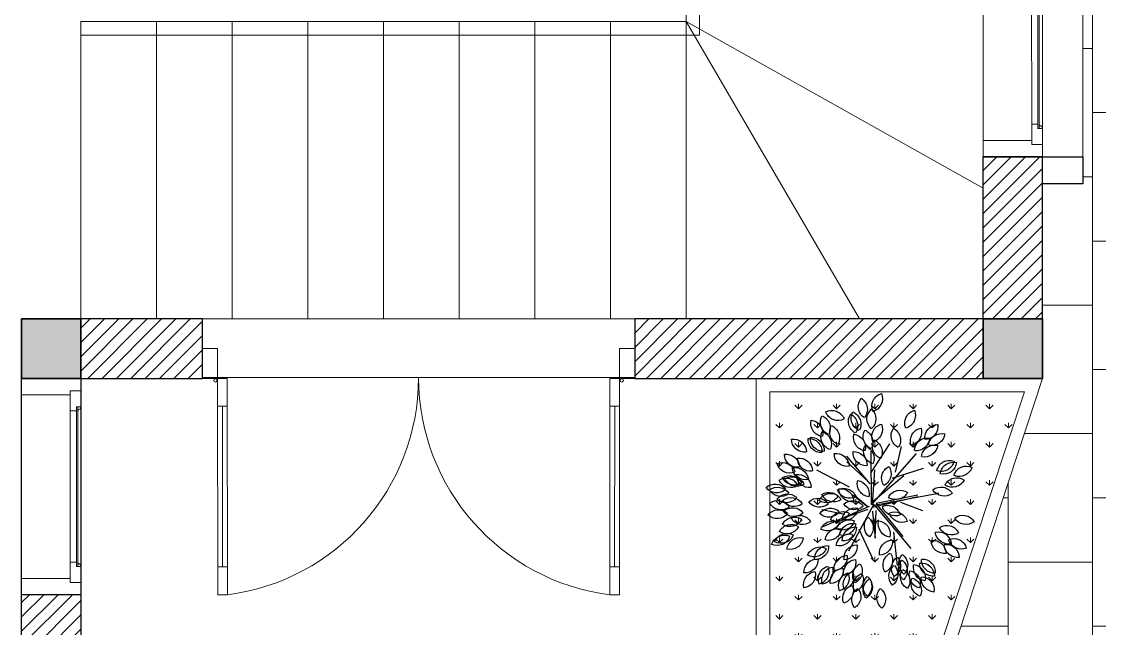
# Model space of a CAD drawing. Header units: millimetres. Extents: x 1832547 to 2001569, y -558009 to -417808.
# Drawn here: x 1913610 to 1917600, y -439765 to -437520 of the extents above; entities that cross this region are included whole.
import ezdxf

# ---------------------------------------------------------------- set-up
doc = ezdxf.new("R2010")
doc.units = ezdxf.units.MM
doc.header["$MEASUREMENT"] = 0
doc.linetypes.add('CENTER', pattern=[2, 1.25, -0.25, 0.25, -0.25])
for name, color, linetype, lineweight in [('CA. TUONG', 30, 'CONTINUOUS', 30), ('CA.cot', 2, 'CONTINUOUS', 35), ('CA.thay 145', 145, 'CONTINUOUS', 18), ('CA.tim 67', 67, 'CENTER', 9), ('CA.vat lieu 08', 8, 'CONTINUOUS', 5), ('NP-CỬA SỔ', 143, 'CONTINUOUS', 15), ('Z-window', 147, 'CONTINUOUS', 15)]:
    doc.layers.add(name, color=color, linetype=linetype, lineweight=lineweight)
doc.layers.add('CAY', color=94, linetype='CONTINUOUS')

# ---------------------------------------------------------------- blocks, each defined once
blk = doc.blocks.new('A$Ccce9e104')
at = {"layer": 'CA.vat lieu 08'}
h = blk.add_hatch(color=256, dxfattribs=at)
h.dxf.hatch_style = 1
h.paths.add_polyline_path([(220.0010103071108, 220.0008275969885), (220.0010103071108, 0.0008275969885289669), (0.001010307110846043, 0.0008275969885289669), (0.001010307110846043, 220.0008275969885)])
at = {"layer": 'CA.cot'}
blk.add_lwpolyline([(220.0010103071108, 220.0008275969885), (220.0010103071108, 0.0008275969885289669), (0.001010307110846043, 0.0008275969885289669), (0.001010307110846043, 220.0008275969885)], close=True, dxfattribs=at)
blk = doc.blocks.new('A$C4E926DCA')
at = {"layer": 'CAY', "color": 96, "true_color": 0x00750e}
for p, q in [((334.8029281536437, 347.6151379951698), (374.4672092259716, 562.9997126649178)), ((374.4672092259716, 562.9997126649178), (371.8229238210624, 551.6636824189263)), ((345.3800697732804, 438.3033799617333), (318.9372157241887, 510.0982381845315)), ((329.5143573438254, 347.6151379951698), (363.8900676063349, 494.9835311903225)), ((342.7357843683712, 358.9511682411612), (369.1786384161533, 494.9835311903225)), ((424.7086319165974, 411.8526427215329), (456.4400567741832, 513.8769149327491)), ((334.8029281536437, 355.1724914929437), (194.6558016987401, 472.3114706983542)), ((337.4472135585529, 343.8364612469522), (504.037194061224, 491.204854442105)), ((247.5415097955993, 415.631319469765), (139.125808198296, 426.9673497157419)), ((340.0914989634621, 358.9511682411612), (234.3200827710534, 445.8607334581684)), ((345.3800697732804, 343.8364612469522), (432.6414881313249, 449.6394102077102)), ((443.2186297496373, 423.1886729675243), (527.8357627040969, 442.0820567099508)), ((443.2186297496373, 343.8364612469522), (535.7686189188244, 404.2952892237736)), ((229.0315119612351, 355.1724914929437), (318.9372157241887, 358.9511682411612)), ((313.6486449156946, 347.6151379951698), (229.0315119612351, 355.1724914929437)), ((337.4472135585529, 347.6151379951698), (451.1514859643648, 355.1724914929437)), ((258.1186514139263, 302.2710170125574), (160.2800914375694, 347.6151379951698)), ((340.0914989634621, 351.3938147447116), (186.7229454853368, 268.2629262759219)), ((332.1586427487346, 336.2791077491929), (266.0515076286538, 185.1320378071323)), ((321.5815011290979, 328.7217542527433), (287.2057908666029, 230.4761587897592)), ((316.2929303206038, 347.6151379951698), (313.6486449156946, 347.6151379951698)), ((321.5815011290979, 332.5004310009754), (321.5815011290979, 328.7217542527433)), ((329.5143573438254, 332.5004310009754), (369.1786384161533, 283.3776332701309)), ((366.5343530112441, 290.9349867665806), (332.1586427487346, 332.5004310009754)), ((340.0914989634621, 343.8364612469522), (511.9700502746418, 343.8364612469522)), ((406.1986340835574, 340.0577844987347), (496.1043378464965, 264.4842495263802)), ((414.1314902969607, 332.5004310009754), (477.5943400121323, 264.4842495263802)), ((369.1786384161533, 283.3776332701309), (366.5343530112441, 290.9349867665806)), ((305.7157887009671, 256.9268960299451), (321.5815011290979, 181.3533610575905)), ((395.6214924639207, 272.041603024154), (451.1514859643648, 166.2386540633961))]:
    blk.add_line(p, q, dxfattribs=at)
for centre, radius, start, end in [((316.6941298233724, 652.3234957824243), 44.19377050449795, 143.5100533474157, 236.5219524220743), ((259.7908670806501, 641.6662935835993), 42.67623063458439, 322.1668252136167, 59.94561752538614), ((472.9766989059717, 630.2608793791223), 44.19377050449795, 108.5100533476741, 201.5219524217673), ((420.2515548445954, 654.1693810729703), 42.67623063458439, 287.1668252140673, 24.94561752545393), ((236.0777624692273, 637.3586731049218), 44.19377050449795, 158.5100533475488, 251.5219524216019), ((183.8717182806577, 612.3369581400111), 42.67623063458439, 337.1668252135723, 74.9456175252521), ((438.414189199917, 608.2777196297757), 44.19377050449795, 118.5100533474609, 211.5219524218475), ((382.3383907996322, 622.667372277203), 42.67623063458439, 297.1668252137441, 34.94561752527834), ((209.0869604503823, 624.6616789481559), 44.19377050449795, 173.510053347511, 266.5219524218742), ((165.1358904550725, 586.9806397397551), 42.67623063458439, 352.1668252135178, 89.94561752540484), ((253.0095172441652, 595.1370293642321), 44.19377050449795, 168.5100533474609, 261.5219524217792), ((205.9415753807552, 561.429966035932), 42.67623063458439, 347.1668252136596, 84.94561752566955), ((282.8943482625182, 604.8592701759699), 44.19377050449795, 148.5100533474823, 241.5219524214434), ((227.1364559865615, 589.283175720986), 42.67623063458439, 327.1668252134699, 64.94561752531439), ((409.0745885352226, 581.4447647883862), 44.19377050449795, 143.5100533474157, 236.5219524220743), ((352.1713257911906, 570.7875625895467), 42.67623063458439, 322.1668252136167, 59.94561752538614), ((480.7656930631783, 578.6417583252114), 44.19377050449795, 98.51005334760755, 191.5219524219384), ((432.9932301635126, 611.3426613403353), 42.67623063458439, 277.1668252138558, 14.94561752531683), ((489.5710640897305, 571.0042171325695), 44.19377050449795, 103.51005334747, 196.5219524219116), ((439.1303183430136, 599.4170388514103), 42.67623063458439, 282.1668252138981, 19.94561752558438), ((221.9478916749504, 582.1620077060434), 44.19377050449795, 173.510053347511, 266.5219524218742), ((177.996821679626, 544.4809684976426), 42.67623063458439, 352.1668252135178, 89.94561752540484), ((574.4796100467065, 540.735682993407), 44.19377050449795, 98.51005334760755, 191.5219524219384), ((526.7071471457166, 573.4365860085309), 42.67623063458439, 277.1668252138558, 14.94561752531683), ((59.60126392905659, 505.0476187093809), 42.67623063458439, 2.166825213602302, 99.94561752526768), ((96.34137462172657, 549.7882214755446), 44.19377050449795, 183.5100533474944, 276.5219524217151), ((148.2175568080129, 543.9518004721976), 44.19377050449795, 173.510053347511, 266.5219524218742), ((104.2664868127031, 506.2707612637823), 42.67623063458439, 352.1668252135178, 89.94561752540484), ((157.8738528166577, 550.4803946389511), 44.19377050449795, 178.5100533474995, 271.521952422105), ((117.3741488713567, 509.1121550104217), 42.67623063458439, 357.1668252136327, 94.94561752517514), ((536.7567339232482, 517.3132530460207), 44.19377050449795, 98.51005334760755, 191.5219524219384), ((488.9842710235826, 550.0141560611592), 42.67623063458439, 277.1668252138558, 14.94561752531683), ((557.3289827089611, 490.6682094181087), 44.19377050449795, 93.51005334771517, 186.5219524216678), ((512.5883799427975, 527.4083201107787), 42.67623063458439, 272.1668252138027, 9.94561752540099), ((593.7296982241387, 517.9507941560951), 44.19377050449795, 83.5100533476946, 176.5219524216914), ((556.0486590157379, 561.9018641500952), 42.67623063458439, 262.166825213368, 359.9456175254052), ((56.98478426384099, 463.7852280998268), 42.67623063458439, 17.16682521366902, 114.945617525366), ((80.89328595767438, 516.5103721598643), 44.19377050449795, 198.5100533477402, 291.5219524220377), ((80.21721888937464, 460.2729945682586), 42.67623063458439, 12.16682521360645, 109.9456175257092), ((108.6300406082155, 510.7137403149754), 44.19377050449795, 193.5100533473726, 286.5219524218523), ((99.81150399515172, 476.5269034174053), 42.67623063458439, 7.166825213596933, 104.9456175258271), ((132.5124070102756, 524.299366317071), 44.19377050449795, 188.5100533476076, 281.5219524214466), ((574.454709625963, 464.3179804064785), 44.19377050449795, 73.5100533472036, 166.5219524219026), ((544.9781532822526, 514.1445786814947), 42.67623063458439, 252.1668252138277, 349.9456175254334), ((88.48679305829864, 425.872064054849), 42.67623063458439, 27.16682521383922, 124.9456175252269), ((102.8764457057114, 481.9478624551339), 44.19377050449795, 208.5100533476599, 301.5219524220252), ((122.5214559709857, 417.7063645689414), 42.67623063458439, 37.16682521372877, 134.9456175255681), ((140.7376301240147, 419.1728320716138), 42.67623063458439, 37.16682521372877, 134.9456175255681), ((324.0249813429691, 444.0557611529584), 44.19377050449795, 158.5100533475488, 251.5219524216019), ((271.8189371557237, 419.0340461867381), 42.67623063458439, 337.1668252135723, 74.9456175252521), ((398.1846907899744, 422.9846556259363), 44.19377050449795, 118.5100533474609, 211.5219524218475), ((342.1088923896896, 437.3743082746732), 42.67623063458439, 297.1668252137441, 34.94561752527834), ((629.049658151489, 443.9545440204747), 44.19377050449795, 68.51005334781908, 161.5219524219317), ((604.0279431865929, 496.1605882077201), 42.67623063458439, 247.1668252137644, 344.9456175255075), ((110.0194405335787, 386.7248576926431), 42.67623063458439, 47.16682521375029, 144.9456175254438), ((126.9550372572412, 475.4289825489759), 44.19377050449795, 218.5100533477706, 311.521952421998), ((140.3666027459403, 395.7049990464075), 42.67623063458439, 52.1668252134521, 149.9456175254905), ((129.7094005471008, 452.6082617891298), 44.19377050449795, 233.5100533478748, 326.5219524216117), ((145.1712114102702, 476.8954500516484), 44.19377050449795, 218.5100533477706, 311.521952421998), ((345.1792645822425, 421.3837006609901), 44.19377050449795, 158.5100533475488, 251.5219524216019), ((292.973220394997, 396.3619856947698), 42.67623063458439, 337.1668252135723, 74.9456175252521), ((562.5754458980664, 451.2957455441428), 42.67623063458439, 207.1668252138392, 304.9456175252269), ((548.1857932493149, 395.219947143858), 44.19377050449795, 28.51005334765986, 121.5219524220252), ((30.14803705910163, 346.818459129041), 42.67623063458439, 37.16682521372877, 134.9456175255681), ((104.3622383356123, 444.3404227147912), 44.19377050449795, 228.5100533478905, 321.5219524218457), ((156.2575624428719, 369.6420988904065), 42.67623063458439, 57.16682521340776, 154.9456175253144), ((140.6814679865638, 425.3999911663632), 44.19377050449795, 238.5100533477689, 331.5219524219092), ((216.2703280790738, 369.4565590788625), 42.67623063458439, 82.1668252133681, 179.9456175254052), ((178.5892888706585, 413.4076290728481), 44.19377050449795, 263.5100533476946, 356.5219524216914), ((242.5480216256256, 362.3242339161879), 42.67623063458439, 7.166825213596933, 104.9456175258271), ((275.248924640764, 410.0966968158536), 44.19377050449795, 188.5100533476076, 281.5219524214466), ((439.5314117591188, 364.2452138703447), 44.19377050449795, 58.51005334776892, 151.5219524219093), ((423.955317304135, 420.0031061462869), 42.67623063458439, 237.1668252134078, 334.9456175253143), ((34.5816183466668, 404.5410771103852), 44.19377050449795, 218.5100533477706, 311.521952421998), ((488.1242084122641, 308.9783348097335), 44.19377050449795, 18.51005334774026, 111.5219524220377), ((527.7590779436432, 390.3541181584515), 42.67623063458439, 202.1668252136188, 299.945617525761), ((508.5368544093217, 335.7458459656264), 44.19377050449795, 23.51005334764873, 116.5219524217274), ((584.4958834605059, 336.3771076336634), 44.19377050449795, 68.51005334781908, 161.5219524219317), ((559.4741684942855, 388.5831518209088), 42.67623063458439, 247.1668252137644, 344.9456175255075), ((618.0081749644014, 314.9821093670835), 44.19377050449795, 43.51005334742803, 136.5219524219456), ((683.9447924426786, 336.8632988496029), 44.19377050449795, 68.51005334781908, 161.5219524219317), ((658.9230774777825, 389.0693430368628), 42.67623063458439, 247.1668252137644, 344.9456175255075), ((69.48787175188772, 303.3245403345572), 42.67623063458439, 52.1668252134521, 149.9456175254905), ((58.83066955437243, 360.2278030785892), 44.19377050449795, 233.5100533478748, 326.5219524216117), ((72.29465996750514, 301.718971565926), 42.67623063458439, 42.16682521366879, 139.9456175255012), ((71.68051249581913, 359.6083496284627), 44.19377050449795, 223.510053347428, 316.5219524219456), ((93.71315578809299, 274.0373478703914), 42.67623063458439, 62.1668252136658, 159.9456175255776), ((262.7817979552347, 306.7355981881483), 42.67623063458439, 37.16682521372877, 134.9456175255681), ((267.2153792414902, 364.4582161681828), 44.19377050449795, 218.5100533477706, 311.521952421998), ((364.2588830538298, 288.1637400779073), 42.67623063458439, 137.1668252136086, 234.945617525785), ((306.6433180316963, 282.5065378799409), 44.19377050449795, 318.5100533477164, 51.52195242171602), ((405.9035514423886, 340.4633955719255), 42.67623063458439, 187.166825213597, 284.9456175258271), ((373.2026484285743, 292.6909326722598), 44.19377050449795, 8.510053347607554, 101.5219524214466), ((507.604009912844, 326.9844514046781), 42.67623063458439, 177.1668252136327, 274.9456175251751), ((467.1043059688673, 285.6162117761487), 44.19377050449795, 358.5100533474996, 91.52195242210499), ((512.0327101060975, 361.7034788710953), 42.67623063458439, 197.166825213669, 294.945617525366), ((556.5992630635446, 328.6516590291212), 42.67623063458439, 187.166825213597, 284.9456175258271), ((523.8983600484207, 280.8791961281313), 44.19377050449795, 8.510053347607554, 101.5219524214466), ((560.1468067209935, 359.9787888226638), 42.67623063458439, 202.1668252136188, 299.945617525761), ((540.9245831866865, 305.3705166298387), 44.19377050449795, 23.51005334764873, 116.5219524217274), ((617.3940274940251, 372.8714874296202), 42.67623063458439, 222.1668252136688, 319.9456175255012), ((657.635280282906, 344.4035029573934), 42.67623063458439, 212.1668252134902, 309.9456175252182), ((648.187712468105, 287.2869490359371), 44.19377050449795, 33.51005334738908, 126.5219524216028), ((38.82867803545378, 265.8952020013312), 42.67623063458439, 52.1668252134521, 149.9456175254905), ((28.17147583793849, 322.7984647440535), 44.19377050449795, 233.5100533478748, 326.5219524216117), ((58.47181177002494, 241.23508391223), 42.67623063458439, 67.16682521376445, 164.9456175255075), ((73.33671255930676, 328.2255184513415), 44.19377050449795, 243.5100533477804, 336.5219524216836), ((102.8519957712851, 242.6580652037592), 42.67623063458439, 67.16682521376445, 164.9456175255075), ((121.8709896158252, 270.6701292404541), 42.67623063458439, 57.16682521340776, 154.9456175253144), ((106.2948951595172, 326.4280215164108), 44.19377050449795, 238.5100533477689, 331.5219524219092), ((149.7241992995696, 249.4752486346624), 42.67623063458439, 77.16682521356695, 174.9456175254986), ((116.0171359712549, 296.543190499382), 44.19377050449795, 258.5100533472982, 351.5219524218406), ((201.0777758063632, 254.0133695244222), 42.67623063458439, 82.1668252133681, 179.9456175254052), ((163.3967365979624, 297.964439519732), 44.19377050449795, 263.5100533476946, 356.5219524216914), ((262.7700921527576, 251.9253789025461), 42.67623063458439, 87.16682521362245, 184.9456175254008), ((221.4018525242282, 292.4250828478471), 44.19377050449795, 268.5100533477188, 1.521952421693793), ((280.812937071023, 250.4313969907889), 42.67623063458439, 97.16682521385574, 194.9456175253168), ((233.0404741700331, 283.1323000059128), 44.19377050449795, 278.5100533476075, 11.52195242193833), ((297.4891196191893, 247.4966787106168), 42.67623063458439, 107.1668252140673, 204.9456175254539), ((244.7639755578275, 271.4051804044502), 44.19377050449795, 288.510053347674, 21.52195242176731), ((331.0543597616634, 257.9887504885482), 42.67623063458439, 97.16682521385574, 194.9456175253168), ((283.2818968619831, 290.6896535023625), 44.19377050449795, 278.5100533476075, 11.52195242193833), ((390.0728297378519, 280.4846873309798), 42.67623063458439, 172.1668252135178, 269.9456175254048), ((346.1217597438663, 242.803648122579), 44.19377050449795, 353.510053347511, 86.52195242187416), ((401.6619348960667, 273.2980099511842), 42.67623063458439, 152.1668252138604, 249.9456175257019), ((347.4737643164262, 252.9215667223834), 44.19377050449795, 333.5100533477798, 66.52195242195785), ((609.6347624233022, 311.9970687960376), 42.67623063458439, 207.1668252138392, 304.9456175252269), ((595.2451097758894, 255.9212703957528), 44.19377050449795, 28.51005334765986, 121.5219524220252), ((619.5656338771951, 321.0116189913751), 42.67623063458439, 202.1668252136188, 299.945617525761), ((600.3434103428881, 266.40334679855), 44.19377050449795, 23.51005334764873, 116.5219524217274), ((33.45009680512885, 293.44112809949), 44.19377050449795, 248.5100533478191, 341.5219524219316), ((98.81720719547593, 227.4053915358745), 42.67623063458439, 67.16682521376445, 164.9456175255075), ((73.79549223057984, 279.6114357231199), 44.19377050449795, 248.5100533478191, 341.5219524219316), ((77.83028080505028, 294.8641093910046), 44.19377050449795, 248.5100533478191, 341.5219524219316), ((124.1735255957319, 208.6695637102894), 42.67623063458439, 82.1668252133681, 179.9456175254052), ((86.49248638733116, 252.6206337042895), 44.19377050449795, 263.5100533476946, 356.5219524216914), ((166.6731968378444, 221.5304949348429), 42.67623063458439, 82.1668252133681, 179.9456175254052), ((128.9921576294437, 265.481564928843), 44.19377050449795, 263.5100533476946, 356.5219524216914), ((246.4372268085281, 239.0953667447975), 42.67623063458439, 97.16682521385574, 194.9456175253168), ((198.6647639075381, 271.796269759936), 44.19377050449795, 278.5100533476075, 11.52195242193833), ((326.1397589065309, 231.7703108730857), 42.67623063458439, 112.1668252138905, 209.9456175252957), ((271.5314867137058, 250.9925344073927), 44.19377050449795, 293.5100533472913, 26.52195242191352), ((505.516019290968, 265.2921350582837), 42.67623063458439, 172.1668252135178, 269.9456175254048), ((461.5649492969824, 227.6110958498684), 44.19377050449795, 353.510053347511, 86.52195242187416), ((655.5133337567822, 235.5112424650069), 42.67623063458439, 152.1668252138604, 249.9456175257019), ((601.3251631771418, 215.1347992362207), 44.19377050449795, 333.5100533477798, 66.52195242195785), ((121.3253438756947, 174.9469373463144), 42.67623063458439, 72.16682521382774, 169.9456175254334), ((91.84878753198427, 224.7735356213452), 44.19377050449795, 253.5100533472036, 346.5219524219027), ((264.4372997772007, 202.9301257531697), 42.67623063458439, 97.16682521385574, 194.9456175253168), ((216.6648368762108, 235.6310287669839), 44.19377050449795, 278.5100533476075, 11.52195242193833), ((295.7644295707578, 199.3825820943966), 42.67623063458439, 112.1668252138905, 209.9456175252957), ((241.1561573779327, 218.6048056300278), 44.19377050449795, 293.5100533472913, 26.52195242191352), ((340.3565567451151, 204.9519893759207), 42.67623063458439, 127.1668252134367, 224.9456175255679), ((282.6339387650805, 209.3855706621762), 44.19377050449795, 308.5100533478039, 41.52195242182407), ((387.0813862922223, 196.953942918648), 42.67623063458439, 117.166825213744, 214.9456175252783), ((389.8872899263079, 220.4719216947778), 42.67623063458439, 147.1668252134699, 244.9456175253144), ((331.0055878919375, 211.3435955673995), 44.19377050449795, 298.5100533474609, 31.52195242184751), ((334.1293976503512, 204.8958272384698), 44.19377050449795, 328.5100533474823, 61.52195242144344), ((535.1835249374999, 169.6796580616428), 44.19377050449795, 18.51005334774026, 111.5219524220377), ((574.8183944702032, 251.0554414090366), 42.67623063458439, 202.1668252136188, 299.945617525761), ((555.5961709358962, 196.4471692162115), 44.19377050449795, 23.51005334764873, 116.5219524217274), ((120.6774069002277, 161.5505012259455), 42.67623063458439, 67.16682521376445, 164.9456175255075), ((95.65569193533156, 213.7565454132055), 44.19377050449795, 248.5100533478191, 341.5219524219316), ((202.0420103250653, 160.9078221265736), 42.67623063458439, 87.16682521362245, 184.9456175254008), ((160.6737706978602, 201.4075260705504), 44.19377050449795, 268.5100533477188, 1.521952421693793), ((210.9487786437821, 156.2612948100214), 42.67623063458439, 112.1668252138905, 209.9456175252957), ((156.340506450957, 175.4835183456526), 44.19377050449795, 293.5100533472913, 26.52195242191352), ((372.8045311240712, 174.2337997854847), 42.67623063458439, 137.1668252136086, 234.945617525785), ((315.1889661019231, 168.5765975875183), 44.19377050449795, 318.5100533477164, 51.52195242171602), ((551.0548531813693, 180.7397688581186), 42.67623063458439, 177.1668252136327, 274.9456175251751), ((510.5551492360682, 139.3715292308989), 44.19377050449795, 358.5100533474996, 91.52195242210499), ((554.663326439404, 187.6857746565729), 42.67623063458439, 177.1668252136327, 274.9456175251751), ((514.1636224954418, 146.3175350280435), 44.19377050449795, 358.5100533474996, 91.52195242210499), ((559.0920266313478, 222.4048021230046), 42.67623063458439, 197.166825213669, 294.945617525366), ((603.6585795901192, 189.3529822797063), 42.67623063458439, 187.166825213597, 284.9456175258271), ((570.9576765749807, 141.5805193800261), 44.19377050449795, 8.510053347607554, 101.5219524214466), ((607.2061232475535, 220.6801120745731), 42.67623063458439, 202.1668252136188, 299.945617525761), ((587.9838997132465, 166.0718398804238), 44.19377050449795, 23.51005334764873, 116.5219524217274), ((110.2986615465634, 118.0906363179311), 42.67623063458439, 77.16682521356695, 174.9456175254986), ((76.59159821826324, 165.1585781813264), 44.19377050449795, 258.5100533472982, 351.5219524218406), ((158.8834291445819, 126.4155941822464), 42.67623063458439, 87.16682521362245, 184.9456175254008), ((117.5151895160525, 166.9152981262232), 44.19377050449795, 268.5100533477188, 1.521952421693793), ((316.2576762615354, 119.0643612789936), 42.67623063458439, 142.1668252136167, 239.9456175253862), ((259.3544135188131, 108.4071590814783), 44.19377050449795, 323.5100533474157, 56.52195242207435), ((437.1321462644264, 141.1860105828891), 42.67623063458439, 172.1668252135178, 269.9456175254048), ((393.1810762691166, 103.5049713744738), 44.19377050449795, 353.510053347511, 86.52195242187416), ((490.4321803731, 145.3709553708977), 42.67623063458439, 172.1668252135178, 269.9456175254048), ((446.4811103777756, 107.689916162497), 44.19377050449795, 353.510053347511, 86.52195242187416), ((235.4357718905376, 78.50926252951467), 42.67623063458439, 97.16682521385574, 194.9456175253168), ((187.6633089895477, 111.2101655433289), 44.19377050449795, 278.5100533476075, 11.52195242193833), ((309.9843456886447, 77.72618907775177), 42.67623063458439, 117.166825213744, 214.9456175252783), ((253.9085472883598, 92.11584172650328), 44.19377050449795, 298.5100533474609, 31.52195242184751), ((342.2662555656425, 91.25033593970147), 42.67623063458439, 137.1668252136086, 234.945617525785), ((284.6506905434944, 85.59313374173507), 44.19377050449795, 318.5100533477164, 51.52195242171602), ((374.941620941463, 91.95622152592841), 42.67623063458439, 142.1668252136167, 239.9456175253862), ((318.0383581987553, 81.2990193270889), 44.19377050449795, 323.5100533474157, 56.52195242207435), ((441.2925460661645, 100.568748148864), 42.67623063458439, 147.1668252134699, 244.9456175253144), ((445.1268023831071, 92.27517610333598), 42.67623063458439, 147.1668252134699, 244.9456175253144), ((385.534653791532, 84.99265369388013), 44.19377050449795, 328.5100533474823, 61.52195242144344), ((389.3689101071504, 76.69908164835215), 44.19377050449795, 328.5100533474823, 61.52195242144344), ((462.4874266719562, 128.4219578339325), 42.67623063458439, 167.1668252136595, 264.9456175256695), ((415.4194848085608, 94.7148945056324), 44.19377050449795, 348.5100533474609, 81.52195242177918), ((503.2931115976389, 102.8712841301094), 42.67623063458439, 172.1668252135178, 269.9456175254048), ((459.3420416023291, 65.1902449216941), 44.19377050449795, 353.510053347511, 86.52195242187416), ((552.5753358175425, 125.9934583101785), 42.67623063458439, 172.1668252135178, 269.9456175254048), ((508.6242658235424, 88.31241910177778), 44.19377050449795, 353.510053347511, 86.52195242187416), ((248.1774472081161, 35.68254279689427), 42.67623063458439, 107.1668252140673, 204.9456175254539), ((195.4523031467543, 59.59104449072765), 44.19377050449795, 288.510053347674, 21.52195242176731), ((255.5132372028456, 48.68828382678475), 42.67623063458439, 112.1668252138905, 209.9456175252957), ((200.9049650100205, 67.91050736109173), 44.19377050449795, 293.5100533472913, 26.52195242191352), ((286.0906112530938, 67.18455159133737), 42.67623063458439, 117.166825213744, 214.9456175252783), ((230.014812852809, 81.57420423876465), 44.19377050449795, 298.5100533474609, 31.52195242184751), ((364.829678478025, 48.71996096558723), 42.67623063458439, 142.1668252136167, 239.9456175253862), ((307.9264157339931, 38.06275876676227), 44.19377050449795, 323.5100533474157, 56.52195242207435), ((387.4158732716751, 65.6533126265058), 42.67623063458439, 127.1668252134367, 224.9456175255679), ((329.6932552916405, 70.08689391408552), 44.19377050449795, 308.5100533478039, 41.52195242182407), ((408.6381349720614, 48.185630284941), 42.67623063458439, 142.1668252136167, 239.9456175253862), ((351.7348722293536, 37.52842808742571), 44.19377050449795, 323.5100533474157, 56.52195242207435), ((436.9466064528679, 81.17324494536297), 42.67623063458439, 147.1668252134699, 244.9456175253144), ((381.1887141769257, 65.59715049037914), 44.19377050449795, 328.5100533474823, 61.52195242144344), ((484.5572837720683, 77.51496572983888), 42.67623063458439, 157.1668252135723, 254.9456175252521), ((432.3512395848229, 52.49325076361856), 44.19377050449795, 338.5100533475488, 71.52195242160188), ((335.925816418996, 36.12865899761528), 42.67623063458439, 127.1668252134367, 224.9456175255679), ((278.2031984389614, 40.562240285195), 44.19377050449795, 308.5100533478039, 41.52195242182407), ((419.8638476493215, 34.93512303739408), 42.67623063458439, 137.1668252136086, 234.945617525785), ((362.2482826271735, 29.27792083942768), 44.19377050449795, 318.5100533477164, 51.52195242171602)]:
    blk.add_arc(centre, radius, start, end, dxfattribs=at)
blk = doc.blocks.new('A$C9f860816')
at = {"layer": 'CA.thay 145', "ltscale": 100}
h = blk.add_hatch(dxfattribs=at)
h.set_pattern_fill('GRASS', color=256, scale=100, pattern_type=2)
h.set_pattern_definition([(90, (14580.93103296519, 6595.641687225783), (-70.7106781, 70.7106781), [18.75, -122.6713563]), (45, (14580.93103296519, 6595.641687225783), (-70.71067811865476, 70.71067811865476), [18.75, -81.25]), (135, (14580.93103296519, 6595.641687225783), (-70.71067811865476, -70.71067811865474), [18.75, -81.25])])
h.paths.add_polyline_path([(15022.49171187845, 7345.641687225783), (14869.41380069824, 7345.641687225783), (14079.3703540517, 7345.641687225783), (14079.3703540517, 5845.641687225783), (14525.11089879996, 5845.641687225783)])
at = {"layer": 'CA.vat lieu 08', "ltscale": 1000}
h = blk.add_hatch(dxfattribs=at)
h.set_pattern_fill('APPIANRN', color=256, scale=50, angle=90, pattern_type=2)
h.set_pattern_definition([(90, (14449.41420751368, 8405.642161770316), (-312.5, 1.91351062366774e-14), []), (180, (14449.41420751368, 8405.642161770316), (-312.5, -237.5), [312.5, -312.5])])
h.paths.add_polyline_path([(13283.08580228314, 205.6421617710148), (17369.41461432911, 12668.37910833367), (17369.41461432935, 16119.25913028861), (14979.41380069824, 17158.38721109857), (12739.61465727654, 18111.58915148431), (12739.61397617054, 15755.64377375989), (14869.41393322335, 15755.64256491017), (14869.41461432935, 15755.64345034742), (15089.41461432935, 15755.64345034742), (15089.41461432911, 15755.64437864634), (15789.41295036068, 14335.6424400403), (15789.41295036091, 10655.64193488663), (15089.41462313128, 10655.64244004013), (15089.41462399438, 10155.57964925288), (15238.7102570245, 10155.57964925288), (15238.7102570245, 10055.57964925288), (15238.7102570245, 8215.70523082721), (15238.7102570245, 8115.70523082721), (15089.41462884867, 8115.70523082721), (15089.41462991014, 7615.641687225783), (15089.41380069824, 7395.641687225783), (14562.46777220443, 5795.641687225783), (14029.3703540517, 5795.641687225783), (11529.41380069801, 5795.641687225783), (11529.41380069917, 205.6421617705491)])
at = {"layer": 'CA.vat lieu 08'}
h = blk.add_hatch(dxfattribs=at)
h.set_pattern_fill('ANSI31', color=256, scale=300)
h.set_pattern_definition([(45, (10549.35711022699, 7905.642964622413), (-26.51650429449553, 26.51650429449553), [])])
h.paths.add_polyline_path([(6659.301271299366, 15755.6427242455), (5529.302083722549, 15755.64248635527), (5529.302083722549, 15535.6424400403), (6659.301271299366, 15535.64268842613)])
h.paths.add_polyline_path([(5529.302083722549, 15535.6424400403), (5309.302083979128, 15535.6424400403), (5309.302089412231, 10875.64244004013), (5529.302089257399, 10875.64244004013)])
h.paths.add_polyline_path([(5529.302089542383, 10635.64168722532), (5309.302089691861, 10635.64168722491), (5309.302093189675, 7635.641687225376), (5529.302093105391, 7635.641687225783)])
h.paths.add_polyline_path([(5529.302093390608, 7395.641687225783), (5309.302093469538, 7395.641687225783), (5309.302094413899, 6585.579272845585), (5309.724864497315, 6585.579272845585), (5309.724864497315, 6485.579272845585), (5529.302094471641, 6485.455359652988)])
h.paths.add_polyline_path([(5529.302096609259, 4685.581334587187), (5529.230351259233, 4685.58137507498), (5309.724864497315, 4685.459056230087), (5309.724864497315, 4585.704854419921), (5309.302097690059, 3775.642440040188), (5309.302097686334, 3775.641429733078), (5529.302097690059, 3775.641429733078)])
h.paths.add_polyline_path([(5529.30127009307, 3555.641429733078), (5309.30127009307, 3555.641429733078), (5309.30127009307, 2815.578608057578), (5529.30127009307, 2815.454456284759)])
h.paths.add_polyline_path([(5529.30127009307, 1015.58043122018), (5528.752022013534, 1015.580741175276), (5309.30127009307, 1015.458452831255), (5309.30127009307, 275.6414297330775), (5529.30127009307, 275.6414297330775)])
h.paths.add_polyline_path([(11309.4138006994, 275.6425241946126), (9909.414649124257, 275.6422591054579), (9909.414649124257, 275.6421530529042), (9799.413821527269, 275.6421530529042), (5529.30127009307, 275.6414297330775), (5529.30127009307, 55.64146859030006), (11309.4138006994, 55.64248949475586)])
h.paths.add_polyline_path([(11529.41380069894, 1455.660493654897), (11309.41380069777, 1455.660493654897), (11309.41380069777, 275.6424400401884), (11529.41380069917, 275.6424400401884)])
h.paths.add_polyline_path([(11529.41380069871, 2455.919982977503), (11309.41380069777, 2455.919982977503), (11309.41380069777, 2155.756568107754), (11529.41380069871, 2155.756568107754)])
h.paths.add_polyline_path([(11309.41380069871, 2455.681597282935), (10661.41464912426, 2455.68159728311), (10660.41464160057, 2345.680769686121), (11309.41380069871, 2345.680769685947)])
h.paths.add_polyline_path([(9909.414649124024, 2455.681597283285), (9799.413821527036, 2455.681597283285), (9799.413821527269, 275.642238276836), (9909.414649124257, 275.6422591054579)])
h.paths.add_polyline_path([(11309.41380069917, 3665.641429733019), (6532.178074657917, 3665.641429733078), (6532.178074657917, 3555.642440040188), (11309.41380069917, 3555.64244004013)])
h.paths.add_polyline_path([(5632.178074657917, 3665.641429733078), (5529.30127009307, 3665.641429733078), (5529.30127009307, 3555.642440040188), (5632.178074657917, 3555.642440040188)])
h.paths.add_polyline_path([(11979.41656003171, 7615.641687225841), (11529.41380069777, 7615.641687225783), (11529.41380069777, 7395.641687225783), (11979.41656003171, 7395.641687225841)])
h.paths.add_polyline_path([(14869.41380069824, 7615.641687225783), (13579.25796874193, 7615.641687225841), (13579.25796874193, 7395.641687225841), (14869.41380069824, 7395.641687225783)])
h.paths.add_polyline_path([(15089.41462884867, 8115.70523082721), (15088.71025702474, 8115.70523082721), (15088.71025702474, 8215.459432637377), (14869.41462864843, 8215.581634539238), (14869.41462996602, 7615.641687225783), (15089.41462991014, 7615.641687225783)])
h.paths.add_polyline_path([(15089.41378673236, 10655.64244004013), (14869.0176734596, 10655.64244004013), (14869.0176734596, 10055.45567096322), (15088.71025702474, 10055.57964925288), (15088.71025702474, 10155.57964925288)])
h.paths.add_polyline_path([(15789.41295036068, 11426.4359116095), (15569.41377795767, 11426.4359116095), (15569.41377795767, 10875.64244004013), (15789.41295036068, 10875.64244004013)])
h.paths.add_polyline_path([(15789.41295036068, 13625.91998297762), (15569.41377795767, 13625.91998297762), (15569.41377795767, 12026.15836867219), (15789.41295036068, 12026.15836867219)])
h.paths.add_polyline_path([(15569.41295036068, 10765.64244004013), (15089.41378673236, 10765.64244004013), (15089.41378673236, 10655.64244004013), (15569.41295036068, 10655.64244004013)])
h.paths.add_polyline_path([(14869.41378673236, 10765.64244004013), (11529.41378673189, 10765.64244004013), (11529.41378673189, 10655.64244004013), (14869.41378673236, 10655.64244004013)])
h.paths.add_polyline_path([(14869.41461432935, 15755.6424400403), (11529.41544192587, 15755.64446065453), (11529.41461432888, 15755.64446065074), (11529.41461432888, 15535.6424400403), (14869.41461432935, 15535.6424400403), (14869.41461432935, 15535.64345034742)])
h.paths.add_polyline_path([(11309.41380069777, 4575.603282797441), (11529.4138006984, 4575.603282797441), (11529.41380069824, 6595.68084446853), (11309.41380069777, 6595.68084446853)])
at = {"layer": 'CA. TUONG'}
for p, q in [((14869.11832989799, 8215.581799650914), (15089.35939902836, 8215.459070904762)), ((15089.27408184065, 8215.705942369415), (14869.27408184065, 8215.581790596596)), ((11309.41315652616, 7395.641687225783), (11529.41378537659, 7395.641687225783)), ((11309.41315652593, 6595.919230163097), (11529.41378537635, 6595.919230163097))]:
    blk.add_line(p, q, dxfattribs=at)
for points in [[(14869.41462996602, 7615.641687225783), (14869.41462864843, 8215.58186991082)], [(15089.41462991014, 7615.641687225783), (15089.41462863632, 8215.70523082721)], [(11979.41656003171, 7615.641687225841), (11529.41380069777, 7615.641687225783), (11529.41380069777, 7395.641687225783), (11979.41656003171, 7395.641687225841), (11979.41656003171, 7615.641687225841)], [(13579.25796874193, 7395.641687225841), (14869.41380069824, 7395.641687225783), (14869.41380069824, 7615.641687225783), (13579.25796874193, 7615.641687225841), (13579.25796874193, 7395.641687225841)], [(5529.30127009307, 3555.641429733078), (5529.30127009307, 275.6414297330775), (11309.41380069777, 275.6425241946126), (11309.41380069777, 7395.641687225783), (11529.41380069777, 7395.641687225783), (11529.41380069917, 55.6425283519784), (5309.30127009307, 55.64142973307753), (5309.30127009307, 3555.641429733078)]]:
    blk.add_lwpolyline(points, dxfattribs=at)
blk.add_lwpolyline([(15238.7102570245, 8215.70523082721), (15238.7102570245, 8115.70523082721), (15088.71025702474, 8115.70523082721), (15088.71025702474, 8215.70523082721)], close=True, dxfattribs=at)
at = {"layer": 'CA.thay 145'}
for p, q in [((12034.98733606841, 7395.744904834137), (12071.10846573161, 7395.744904834137)), ((12034.98743023654, 7395.641735684418), (12035.71793802199, 6595.280779342225)), ((12071.83906768495, 6595.319227120432), (12071.10855989973, 7395.680183462857)), ((13486.83546108869, 6595.319227120432), (13487.56596887391, 7395.680183462857)), ((13523.68719270523, 7395.744904834137), (13487.56606304203, 7395.744904834137)), ((13523.68709853711, 7395.641735684418), (13522.95659075142, 6595.280779342225)), ((12035.09700640454, 7292.696516144613), (12071.21813606774, 7292.734963922587)), ((13523.57752236933, 7292.696516144613), (13487.45639270614, 7292.734963922587)), ((12035.60836185422, 6698.22599888203), (12071.72949151695, 6698.264446660236)), ((13523.06616691942, 6698.22599888203), (13486.94503725669, 6698.264446660236)), ((12071.83906768495, 6595.319227120432), (12035.71793802199, 6595.280779342225)), ((13486.83546108869, 6595.319227120432), (13522.95659075142, 6595.280779342225))]:
    blk.add_line(p, q, dxfattribs=at)
for points in [[(11979.41656003171, 7395.641687225841), (12034.98743022373, 7395.64174972527), (12034.98743022373, 7506.397872040572), (11979.30811717571, 7506.397872040572)], [(13579.25796874193, 7395.641687225841), (13523.68709854991, 7395.64174972527), (13523.68709854991, 7506.397872040572), (13579.36641159793, 7506.397872040572)], [(15089.41380069824, 7395.641687225783), (14869.41380069824, 7395.641687225783), (14029.3703540517, 7395.641687225783), (14029.3703540517, 5795.641687225783), (14562.46777220443, 5795.641687225783)]]:
    blk.add_lwpolyline(points, close=True, dxfattribs=at)
for centre in [(12026.96529836929, 7388.447045983106), (13531.70923040435, 7388.447045983106)]:
    blk.add_circle(centre, 6.116772900137907, dxfattribs=at)
at = {"layer": 'CA.vat lieu 08'}
for p, q in [((15238.7102570245, 8215.70523082721), (15238.7102570245, 10055.57964925288)), ((14868.03696251102, 9995.456218020234), (14869.27408184623, 8275.828662059852)), ((15088.03696250007, 9950.33349833003), (15089.27408184018, 8320.705942369415)), ((15049.27408184018, 8335.705942369183), (15048.0369625038, 9935.33349833003)), ((11309.4138006994, 6655.68084446853), (11309.41380069777, 7335.40330153075)), ((11489.41378537565, 7275.403301531216), (11489.41378537589, 6715.68084446853)), ((11529.41378537216, 6700.68084446853), (11529.41378537565, 7290.403301531216))]:
    blk.add_line(p, q, dxfattribs=at)
at = {"layer": 'CA.vat lieu 08', "ltscale": 30}
for p, q in [((13819.41434012563, 9605.64244004013), (13819.41435409291, 8665.641674761893)), ((13769.41434012563, 9555.64244004013), (13769.41435409291, 8715.641687225725)), ((11529.41380069894, 8715.6423851992), (13769.41435409291, 8715.641687225725)), ((11529.41380069871, 8715.641687225667), (11529.41380069871, 7615.641687225667)), ((11809.41380069917, 8715.641687225725), (11809.41380069917, 7615.641687225725)), ((12089.4138006994, 8715.641687225725), (12089.4138006994, 7615.641687225725)), ((12369.4138006994, 8715.641687225725), (12369.4138006994, 7615.641687225725)), ((12649.4138006994, 8715.641687225725), (12649.4138006994, 7615.641687225725)), ((12929.4138006994, 8715.641687225725), (12929.4138006994, 7615.641687225725)), ((13209.4138006994, 8715.641687225725), (13209.4138006994, 7615.641687225725)), ((13489.4138006994, 8715.641687225725), (13489.4138006994, 7615.641687225725)), ((13769.41407490335, 8715.641687225783), (13769.41380069964, 7615.642440039897)), ((13769.41434012563, 8715.641674761893), (14411.14284004155, 7615.641674761893)), ((13769.4143401254, 8715.6416747623), (14869.0176734596, 8099.434809855418)), ((11529.41380069917, 8665.642385199084), (13819.41435409291, 8665.641674761893)), ((12053.15757123614, 7292.715740033484), (12053.66892668558, 6698.245222771133)), ((13505.5169575375, 7292.715740033484), (13505.00560208806, 6698.245222771133))]:
    blk.add_line(p, q, dxfattribs=at)
at = {"layer": 'CA.vat lieu 08'}
for points in [[(11979.41656003171, 7615.641687225841), (13579.367594718, 7615.65226742177), (13579.367594718, 7399.560194113234), (11979.41656003171, 7399.549613917305)], [(15022.49171187845, 7345.641687225783), (14869.41380069824, 7345.641687225783), (14079.3703540517, 7345.641687225783), (14079.3703540517, 5845.641687225783), (14525.11089879996, 5845.641687225783)]]:
    blk.add_lwpolyline(points, close=True, dxfattribs=at)
at = {"layer": 'CA.vat lieu 08', "ltscale": 30}
for centre, start, end in [((11968.50103888963, 7399.549613917305), 277.3219898330052, 359.7779061045994), ((13590.17348988401, 7399.549613917305), 180.2220938954006, 262.6780101669948)]:
    blk.add_arc(centre, 810.8423171319638, start, end, dxfattribs=at)
at = {"layer": 'NP-CỬA SỔ'}
for p, q in [((11512.41378537286, 7290.403301531216), (11512.4137853717, 6700.68084446853)), ((11517.41378537286, 7290.403301531216), (11517.4137853717, 6700.68084446853))]:
    blk.add_line(p, q, dxfattribs=at)
for points in [[(11529.41378537612, 7350.403301531216), (11529.41378537612, 7395.403301531216), (11309.41380069964, 7395.403301531216), (11309.41380069964, 7335.40330153075), (11489.41378537565, 7335.403301531216), (11489.41378537565, 7335.403301531216), (11489.41378537565, 7335.403301531216), (11489.41378537565, 7350.403301531216)], [(11529.41378537589, 6640.68084446853), (11529.41378537589, 6595.68084446853), (11309.4138006994, 6595.68084446853), (11309.4138006994, 6655.68084446853), (11489.41378537589, 6655.68084446853), (11489.41378537589, 6655.68084446853), (11489.41378537589, 6655.68084446853), (11489.41378537589, 6640.68084446853)]]:
    blk.add_lwpolyline(points, close=True, dxfattribs=at)
for points in [[(11529.41378537565, 7290.403301531216), (11512.41378537286, 7290.403301531216), (11512.41378537286, 7275.40330153075), (11512.41378537286, 7275.40330153075), (11512.41378537286, 7275.40330153075), (11512.41378537286, 7275.40330153075), (11512.41378537286, 7275.40330153075), (11512.41378537286, 7275.40330153075), (11498.41378537565, 7275.403301531216), (11489.41378537565, 7275.403301531216), (11489.41378537565, 7275.403301531216), (11489.41378537565, 7350.403301531216), (11529.41378537565, 7350.403301531216), (11529.41378537565, 7290.403301531216)], [(11529.41378537635, 6700.68084446853), (11512.4137853717, 6700.68084446853), (11512.4137853717, 6715.68084446853), (11512.4137853717, 6715.68084446853), (11512.4137853717, 6715.68084446853), (11512.4137853717, 6715.68084446853), (11512.4137853717, 6715.68084446853), (11512.4137853717, 6715.68084446853), (11498.41378537589, 6715.68084446853), (11489.41378537589, 6715.68084446853), (11489.41378537589, 6715.68084446853), (11489.41378537589, 6640.68084446853), (11529.41378537589, 6640.68084446853), (11529.41378537589, 6700.680844468996)]]:
    blk.add_lwpolyline(points, dxfattribs=at)
for points in [[(11517.41378537146, 7278.403301531216), (11519.81378537137, 7278.403301531216), (11519.81378537137, 7280.803301531123, 0.4292561333544825), (11529.41378537146, 7290.403301531216), (11517.41378537146, 7290.403301531216)], [(11517.4137853717, 6712.68084446853), (11519.81378537207, 6712.68084446853), (11519.81378537207, 6710.280844468623, -0.4292561333544826), (11529.41378537216, 6700.68084446853), (11517.4137853717, 6700.68084446853)]]:
    blk.add_lwpolyline(points, format="xyb", close=True, dxfattribs=at)
at = {"layer": 'Z-window'}
for p, q in [((15072.27408183739, 8320.705942369415), (15071.03696249961, 9950.33349833003)), ((15077.27408183739, 8320.705942369415), (15076.03696249961, 9950.33349833003))]:
    blk.add_line(p, q, dxfattribs=at)
blk.add_lwpolyline([(15089.27408184018, 8320.705942369183), (15072.27408183739, 8320.705942369415), (15072.27408183739, 8335.705942369648), (15072.27408183739, 8335.705942369648), (15072.27408183739, 8335.705942369648), (15072.27408183739, 8335.705942369648), (15072.27408183739, 8335.705942369648), (15072.27408183739, 8335.705942369648), (15058.27408184018, 8335.705942369183), (15049.27408184018, 8335.705942369183), (15049.27408184018, 8335.705942369183), (15049.27408184018, 8260.705942369183), (15089.27408184018, 8260.705942369183), (15089.27408184018, 8320.705942369415)], dxfattribs=at)
blk.add_lwpolyline([(15077.27408183599, 8332.705942369415), (15079.6740818359, 8332.705942369415), (15079.6740818359, 8330.305942369509, -0.4292561333544825), (15089.27408183599, 8320.705942369415), (15077.27408183599, 8320.705942369415)], format="xyb", close=True, dxfattribs=at)
blk.add_lwpolyline([(15089.27408184065, 8260.705942369415), (15089.27408184065, 8215.705942369415), (14869.2740818481, 8215.82866205962), (14869.2740818481, 8275.828662059852), (14879.11832989706, 8275.581790594966), (14879.11832989706, 8275.581790594966), (15049.27408184018, 8275.705942369415), (15049.27408184018, 8260.705942369415)], close=True, dxfattribs=at)
at = {"layer": 'CA.cot', "xscale": -1, "rotation": 90}
for p in [(11529.41462829476, 7615.642697532894), (15089.41462829523, 7615.642697532894)]:
    blk.add_blockref('A$Ccce9e104', p, dxfattribs=at)
at = {"layer": 'CAY', "xscale": -1.134, "yscale": 1.134, "zscale": 1.134, "rotation": 270.184676913854}
blk.add_blockref('A$C4E926DCA', (14067.12548459391, 6544.275341838656), dxfattribs=at)

msp = doc.modelspace()

# ---------------------------------------------------------------- block references
at = {"layer": 'CA.tim 67'}
msp.add_blockref('A$C9f860816', (1902300.453968304, -446235.6023289634), dxfattribs=at)

doc.saveas('drawing.dxf')
